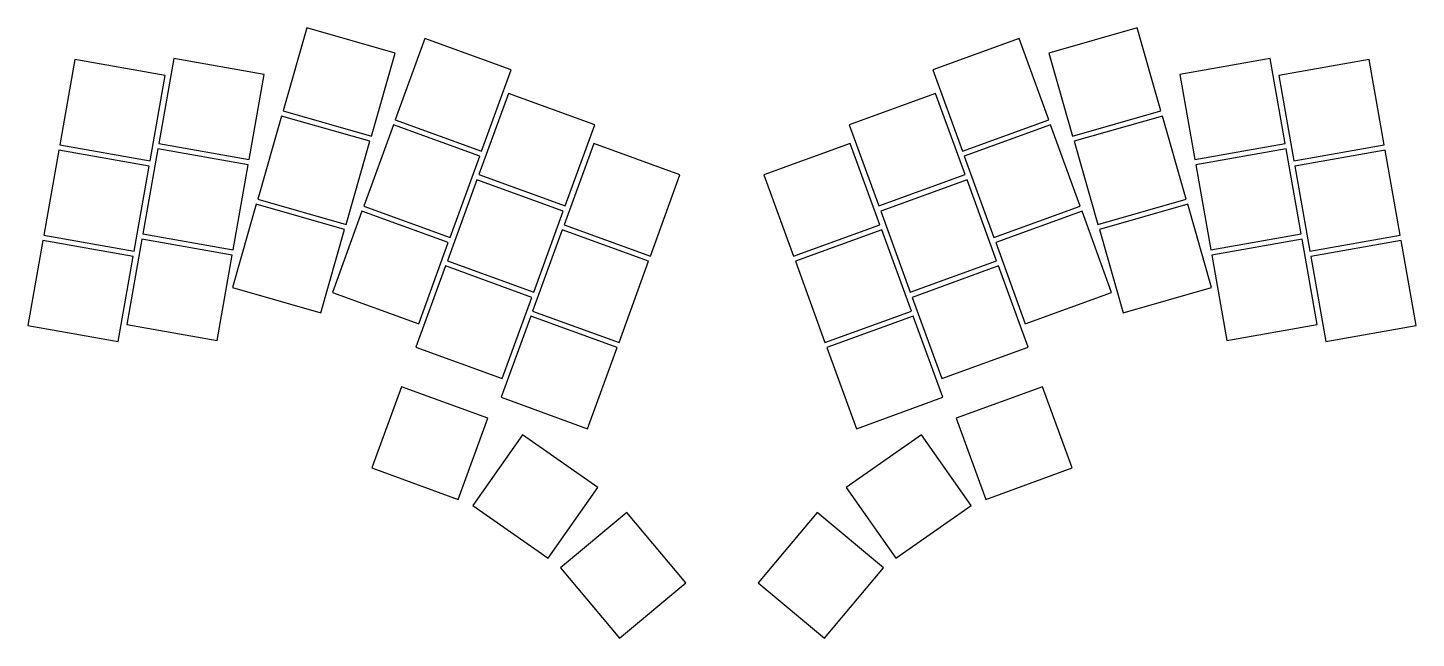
# Model space of a CAD drawing. Header units: millimetres. Extents: x 71 to 328, y -180 to -67.
import ezdxf

# ---------------------------------------------------------------- set-up
doc = ezdxf.new("R2010")
doc.units = ezdxf.units.MM

msp = doc.modelspace()

# ---------------------------------------------------------------- linework, layer by layer
for p, q in [((122.99, -67.11), (118.58, -82.49)), ((139.33, -71.79), (122.99, -67.11)), ((144.81, -69.1), (139.34, -84.14)), ((160.78, -74.92), (144.81, -69.1)), ((254.77, -69.1), (238.8, -74.92)), ((260.25, -84.14), (254.77, -69.1)), ((276.59, -67.11), (260.25, -71.79)), ((281, -82.49), (276.59, -67.11)), ((134.92, -87.17), (139.33, -71.79)), ((260.25, -71.79), (264.66, -87.17)), ((80.04, -73.01), (77.26, -88.76)), ((96.78, -75.96), (80.04, -73.01)), ((98.36, -72.78), (95.58, -88.54)), ((115.1, -75.74), (98.36, -72.78)), ((301.23, -72.78), (284.48, -75.74)), ((304, -88.54), (301.23, -72.78)), ((319.54, -73.01), (302.8, -75.96)), ((322.32, -88.76), (319.54, -73.01)), ((94, -91.72), (96.78, -75.96)), ((112.32, -91.49), (115.1, -75.74)), ((155.31, -89.95), (160.78, -74.92)), ((238.8, -74.92), (244.27, -89.95)), ((284.48, -75.74), (287.26, -91.49)), ((302.8, -75.96), (305.58, -91.72)), ((160.27, -79.25), (154.8, -94.29)), ((176.24, -85.07), (160.27, -79.25)), ((239.31, -79.25), (223.34, -85.07)), ((244.79, -94.29), (239.31, -79.25)), ((118.31, -83.45), (113.9, -98.83)), ((134.65, -88.13), (118.31, -83.45)), ((118.58, -82.49), (134.92, -87.17)), ((139.34, -84.14), (155.31, -89.95)), ((244.27, -89.95), (260.25, -84.14)), ((264.66, -87.17), (281, -82.49)), ((281.28, -83.45), (264.93, -88.13)), ((285.69, -98.83), (281.28, -83.45)), ((138.99, -85.08), (133.52, -100.11)), ((154.97, -90.89), (138.99, -85.08)), ((170.77, -100.1), (176.24, -85.07)), ((223.34, -85.07), (228.81, -100.1)), ((260.59, -85.08), (244.61, -90.89)), ((266.06, -100.11), (260.59, -85.08)), ((77.09, -89.75), (74.31, -105.51)), ((93.83, -92.7), (77.09, -89.75)), ((77.26, -88.76), (94, -91.72)), ((95.4, -89.53), (92.62, -105.28)), ((112.14, -92.48), (95.4, -89.53)), ((95.58, -88.54), (112.32, -91.49)), ((130.24, -103.51), (134.65, -88.13)), ((176.05, -88.53), (170.58, -103.56)), ((192.02, -94.34), (176.05, -88.53)), ((223.53, -88.53), (207.56, -94.34)), ((229.01, -103.56), (223.53, -88.53)), ((264.93, -88.13), (269.34, -103.51)), ((287.26, -91.49), (304, -88.54)), ((304.18, -89.53), (287.44, -92.48)), ((306.96, -105.28), (304.18, -89.53)), ((305.58, -91.72), (322.32, -88.76)), ((322.5, -89.75), (305.75, -92.7)), ((325.27, -105.51), (322.5, -89.75)), ((149.5, -105.93), (154.97, -90.89)), ((244.61, -90.89), (250.09, -105.93)), ((91.05, -108.46), (93.83, -92.7)), ((109.37, -108.24), (112.14, -92.48)), ((154.8, -94.29), (170.77, -100.1)), ((186.55, -109.38), (192.02, -94.34)), ((207.56, -94.34), (213.03, -109.38)), ((228.81, -100.1), (244.79, -94.29)), ((287.44, -92.48), (290.22, -108.24)), ((305.75, -92.7), (308.53, -108.46)), ((154.45, -95.23), (148.98, -110.26)), ((170.43, -101.04), (154.45, -95.23)), ((245.13, -95.23), (229.15, -101.04)), ((250.6, -110.26), (245.13, -95.23)), ((113.62, -99.79), (109.21, -115.17)), ((129.96, -104.47), (113.62, -99.79)), ((113.9, -98.83), (130.24, -103.51)), ((133.52, -100.11), (149.5, -105.93)), ((250.09, -105.93), (266.06, -100.11)), ((269.34, -103.51), (285.69, -98.83)), ((285.96, -99.79), (269.62, -104.47)), ((290.37, -115.17), (285.96, -99.79)), ((133.18, -101.05), (127.71, -116.09)), ((149.15, -106.87), (133.18, -101.05)), ((164.96, -116.08), (170.43, -101.04)), ((229.15, -101.04), (234.63, -116.08)), ((266.4, -101.05), (250.43, -106.87)), ((271.88, -116.09), (266.4, -101.05)), ((92.62, -105.28), (109.37, -108.24)), ((125.55, -119.85), (129.96, -104.47)), ((170.23, -104.5), (164.76, -119.54)), ((186.21, -110.31), (170.23, -104.5)), ((170.58, -103.56), (186.55, -109.38)), ((213.03, -109.38), (229.01, -103.56)), ((229.35, -104.5), (213.37, -110.31)), ((234.82, -119.54), (229.35, -104.5)), ((269.62, -104.47), (274.03, -119.85)), ((290.22, -108.24), (306.96, -105.28)), ((74.13, -106.49), (71.36, -122.25)), ((90.88, -109.44), (74.13, -106.49)), ((74.31, -105.51), (91.05, -108.46)), ((92.45, -106.27), (89.67, -122.03)), ((109.19, -109.22), (92.45, -106.27)), ((143.68, -121.9), (149.15, -106.87)), ((250.43, -106.87), (255.9, -121.9)), ((307.13, -106.27), (290.39, -109.22)), ((309.91, -122.03), (307.13, -106.27)), ((308.53, -108.46), (325.27, -105.51)), ((325.45, -106.49), (308.71, -109.44)), ((328.23, -122.25), (325.45, -106.49)), ((88.1, -125.2), (90.88, -109.44)), ((106.41, -124.98), (109.19, -109.22)), ((148.98, -110.26), (164.96, -116.08)), ((180.74, -125.35), (186.21, -110.31)), ((213.37, -110.31), (218.84, -125.35)), ((234.63, -116.08), (250.6, -110.26)), ((290.39, -109.22), (293.17, -124.98)), ((308.71, -109.44), (311.48, -125.2)), ((148.64, -111.2), (143.17, -126.24)), ((164.61, -117.02), (148.64, -111.2)), ((250.94, -111.2), (234.97, -117.02)), ((256.41, -126.24), (250.94, -111.2)), ((109.21, -115.17), (125.55, -119.85)), ((274.03, -119.85), (290.37, -115.17)), ((127.71, -116.09), (143.68, -121.9)), ((159.14, -132.05), (164.61, -117.02)), ((234.97, -117.02), (240.44, -132.05)), ((255.9, -121.9), (271.88, -116.09)), ((164.42, -120.48), (158.95, -135.51)), ((180.4, -126.29), (164.42, -120.48)), ((164.76, -119.54), (180.74, -125.35)), ((218.84, -125.35), (234.82, -119.54)), ((235.16, -120.48), (219.19, -126.29)), ((240.63, -135.51), (235.16, -120.48)), ((71.36, -122.25), (88.1, -125.2)), ((89.67, -122.03), (106.41, -124.98)), ((293.17, -124.98), (309.91, -122.03)), ((311.48, -125.2), (328.23, -122.25)), ((143.17, -126.24), (159.14, -132.05)), ((174.92, -141.32), (180.4, -126.29)), ((219.19, -126.29), (224.66, -141.32)), ((240.44, -132.05), (256.41, -126.24)), ((140.5, -133.57), (135.03, -148.6)), ((156.47, -139.38), (140.5, -133.57)), ((259.08, -133.57), (243.11, -139.38)), ((264.55, -148.6), (259.08, -133.57)), ((158.95, -135.51), (174.92, -141.32)), ((224.66, -141.32), (240.63, -135.51)), ((151, -154.42), (156.47, -139.38)), ((243.11, -139.38), (248.58, -154.42)), ((162.87, -142.45), (153.69, -155.55)), ((176.79, -152.2), (162.87, -142.45)), ((236.72, -142.45), (222.79, -152.2)), ((245.89, -155.55), (236.72, -142.45)), ((135.03, -148.6), (151, -154.42)), ((248.58, -154.42), (264.55, -148.6)), ((167.61, -165.3), (176.79, -152.2)), ((222.79, -152.2), (231.97, -165.3)), ((153.69, -155.55), (167.61, -165.3)), ((231.97, -165.3), (245.89, -155.55)), ((182.17, -156.81), (169.92, -167.09)), ((193.1, -169.83), (182.17, -156.81)), ((217.41, -156.81), (206.48, -169.83)), ((229.67, -167.09), (217.41, -156.81)), ((169.92, -167.09), (180.84, -180.12)), ((218.74, -180.12), (229.67, -167.09)), ((180.84, -180.12), (193.1, -169.83)), ((206.48, -169.83), (218.74, -180.12))]:
    msp.add_line(p, q)

doc.saveas('drawing.dxf')
